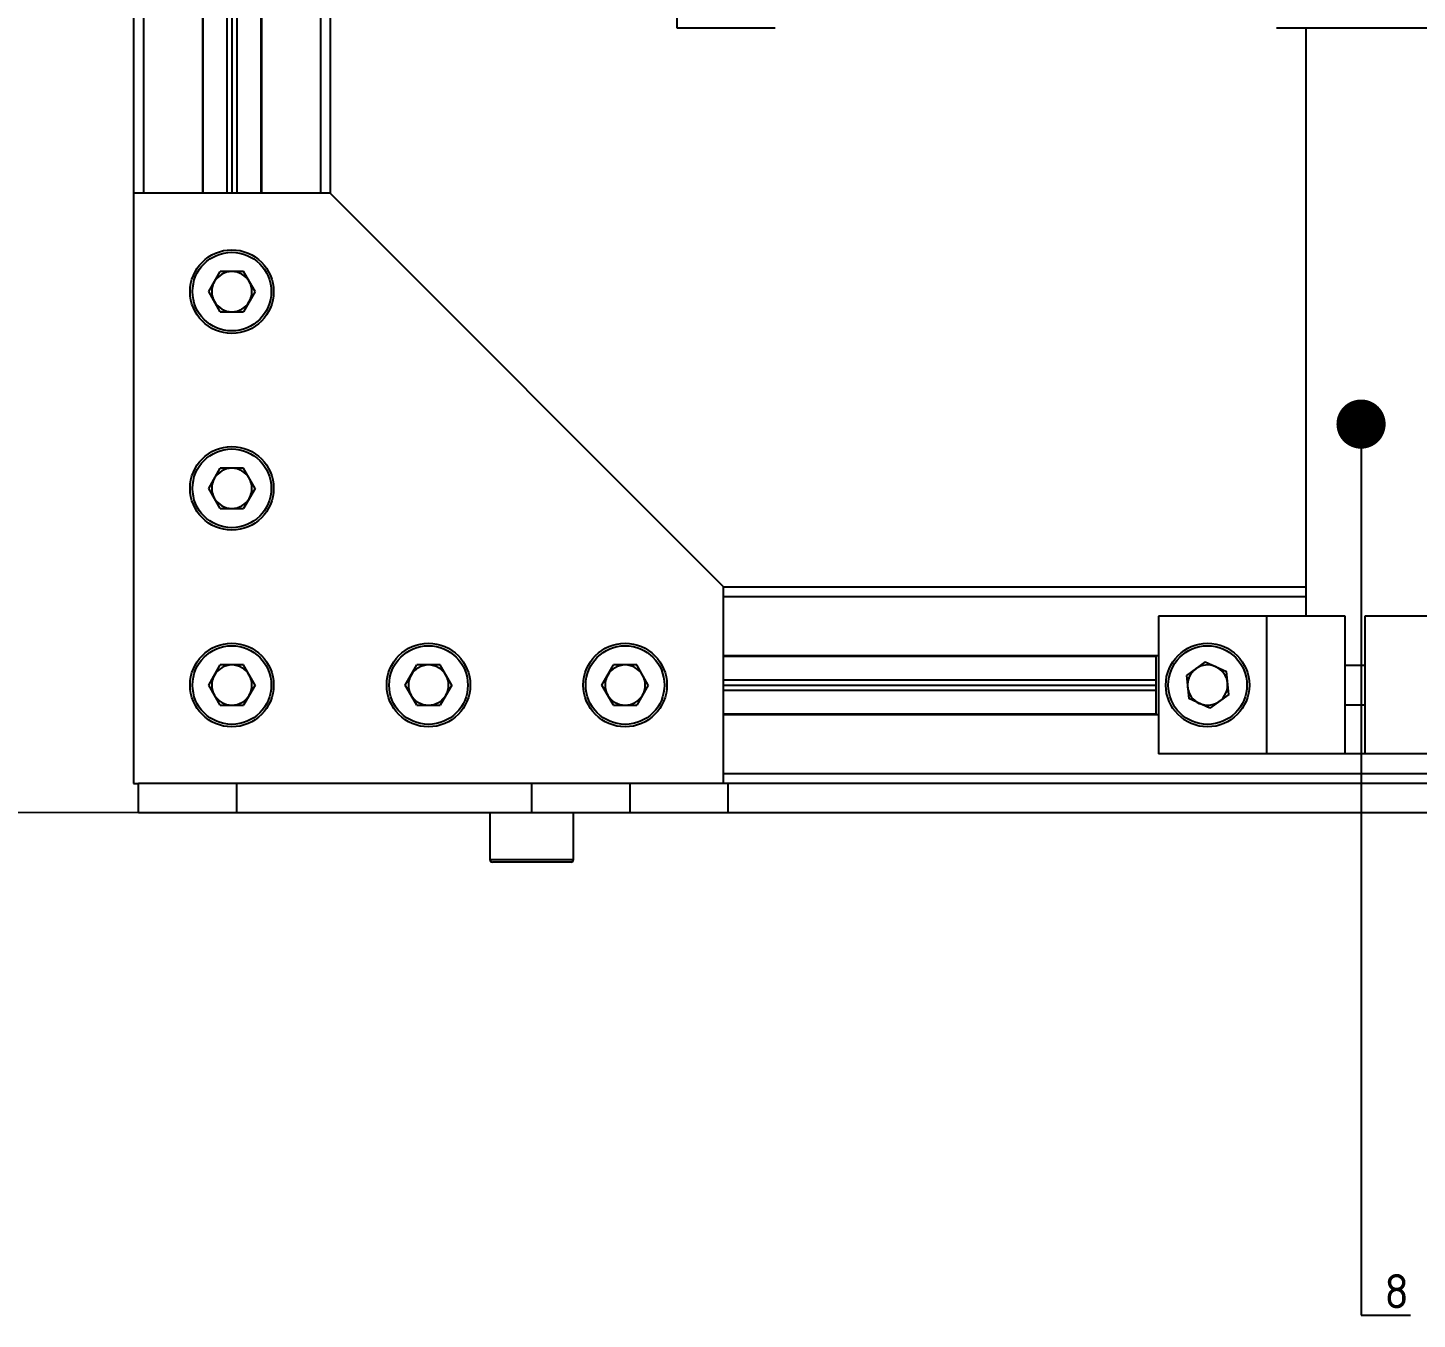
# Model space of a CAD drawing. Header units: millimetres. Extents: x -190 to 12889, y -227 to 3957.
# Drawn here: x 10911.4 to 11052.7, y 369.6 to 500.9 of the extents above; entities that cross this region are included whole.
import ezdxf
from ezdxf import colors
from ezdxf.entities.mleader import LeaderData, LeaderLine
from ezdxf.math import Vec2, Vec3

# ---------------------------------------------------------------- set-up
doc = ezdxf.new("R2010")
doc.units = ezdxf.units.MM
doc.header["$LTSCALE"] = 0.7
doc.header["$PDMODE"] = 35
doc.header["$PDSIZE"] = -4
doc.layers.get('0').update_dxf_attribs({"color": 255})
doc.layers.add('DIM', color=94, linetype='Continuous', lineweight=25)
doc.styles.add('TCVN-7284', font='tcvn+7284-2003r.ttf')
doc.styles.add('TCVN7824', font='tcvn+7284-2003r.ttf', dxfattribs={"height": 3.5})
doc.dimstyles.new('TCVN_ISO-25_RadiusDia', dxfattribs={"dimtxt": 2.5, "dimasz": 2.5, "dimexe": 2, "dimexo": 0, "dimgap": 1, "dimtad": 1, "dimtoh": 1, "dimtxsty": 'TCVN-7284', "dimblk": 'Arrow', "dimcen": 0, "dimclrd": 256, "dimclre": 256, "dimclrt": 256, "dimadec": 0, "dimazin": 0, "dimtfac": 1, "dimtofl": 0, "dimtmove": 1, "dimatfit": 0, "dimldrblk": 'Arrow', "dimfxl": 1, "dimlwd": -1, "dimlwe": -1, "dimarcsym": 0})

# ---------------------------------------------------------------- blocks, each defined once
blk = doc.blocks.new('Arrow')
at = {"layer": 'DIM'}
blk.add_solid([(-1, 0.268), (-1, -0.268), (0, 0)], dxfattribs=at)
blk = doc.blocks.new('*D941')
at = {"layer": 'Defpoints', "color": 0, "ltscale": 0.2, "transparency": 16777216}
for p in [(10924.13, 934.11), (10866.51, 421.27), (10922.63, 421.11)]:
    blk.add_point(p, dxfattribs=at)
at = {"layer": 'DIM', "ltscale": 0.2, "transparency": 16777216}
for p, q in [((10924.13, 934.11), (10860.01, 934.3)), ((10867.98, 924.27), (10866.54, 431.27)), ((10922.63, 421.11), (10858.51, 421.3))]:
    blk.add_line(p, q, dxfattribs=at)
at = {"layer": 'DIM', "ltscale": 0.2, "transparency": 16777216, "xscale": 10.00000000000109, "yscale": 10.00000000000109, "zscale": 10.00000000000109}
for p, rotation in [((10868.01, 934.27), 89.83246895845704), ((10866.51, 421.27), 269.8324689584571)]:
    blk.add_blockref('Arrow', p, dxfattribs=dict(at, rotation=rotation))
at = {"layer": 'DIM', "ltscale": 0.2, "transparency": 16777216, "insert": (10858.26, 677.8), "char_height": 10, "attachment_point": 5, "rotation": 89.8325, "style": 'TCVN-7284'}
blk.add_mtext('513', dxfattribs=at)
blk = doc.blocks.new('_Dot')
at = {"color": 0, "linetype": 'ByBlock', "lineweight": -2}
blk.add_line((-0.5, 0), (-1, 0), dxfattribs=at)
at = {"color": 0, "linetype": 'ByBlock', "const_width": 0.5}
blk.add_lwpolyline([(-0.25, 0, 1), (0.25, 0, 1)], format="xyb", close=True, dxfattribs=at)

msp = doc.modelspace()

# ---------------------------------------------------------------- linework, layer by layer
at = {"color": 8, "linetype": 'Continuous', "lineweight": 25}
for p, q in [((10923.1283, 624.1098), (10923.1283, 484.1098)), ((10941.1283, 624.1098), (10941.1283, 484.1098)), ((10982.1283, 443.1098), (11041.3783, 443.1098)), ((10982.1283, 425.1098), (11112.3783, 425.1098)), ((10958.3783, 416.3598), (10966.8783, 416.3598))]:
    msp.add_line(p, q, dxfattribs=at)
at = {"color": 7, "linetype": 'Continuous', "lineweight": 25}
for p, q in [((10929.1283, 624.1098), (10929.1283, 484.1098)), ((10929.1889, 624.1098), (10929.1889, 484.1098)), ((10931.6086, 624.1098), (10931.6086, 484.1098)), ((10932.1283, 624.1098), (10932.1283, 484.1098)), ((10932.6479, 624.1098), (10932.6479, 484.1098)), ((10935.0676, 624.1098), (10935.0676, 484.1098)), ((10935.1283, 624.1098), (10935.1283, 484.1098)), ((10942.1283, 624.1098), (10942.1283, 484.1098)), ((10977.3783, 621.0025), (10977.3783, 500.9308)), ((10922.1283, 594.1098), (10922.1283, 484.1098)), ((10977.3783, 500.9308), (10987.3783, 500.9308)), ((11038.3783, 500.9308), (11246.3783, 500.9308)), ((11041.3783, 500.9308), (11041.3783, 441.1098)), ((10922.1283, 484.1098), (10922.1283, 424.1098)), ((10942.1283, 484.1098), (10922.1283, 484.1098)), ((10982.1283, 444.1098), (10942.1283, 484.1098)), ((10929.7704, 474.1098), (10930.9493, 476.1518)), ((10933.3072, 476.1518), (10930.9493, 476.1518)), ((10934.4862, 474.1098), (10933.3072, 476.1518)), ((10930.9493, 472.0678), (10929.7704, 474.1098)), ((10934.4862, 474.1098), (10933.3072, 472.0678)), ((10930.9493, 472.0678), (10933.3072, 472.0678)), ((10929.7704, 454.1098), (10930.9493, 456.1518)), ((10933.3072, 456.1518), (10930.9493, 456.1518)), ((10934.4862, 454.1098), (10933.3072, 456.1518)), ((10930.9493, 452.0678), (10929.7704, 454.1098)), ((10934.4862, 454.1098), (10933.3072, 452.0678)), ((10930.9493, 452.0678), (10933.3072, 452.0678)), ((10982.1283, 424.1098), (10982.1283, 444.1098)), ((10982.1283, 444.1098), (11041.3783, 444.1098)), ((11026.3783, 441.1098), (11026.3783, 427.1098)), ((11037.3783, 441.1098), (11026.3783, 441.1098)), ((11037.3783, 441.1098), (11037.3783, 427.1098)), ((11045.3783, 441.1098), (11037.3783, 441.1098)), ((11045.3783, 427.1098), (11045.3783, 441.1098)), ((11047.3783, 441.1098), (11047.3783, 427.1098)), ((11057.3783, 441.1098), (11047.3783, 441.1098)), ((10982.1283, 437.1098), (11026.3783, 437.1098)), ((10982.1283, 437.0492), (11026.1283, 437.0492)), ((11026.1283, 437.1098), (11026.1283, 431.1098)), ((10929.7704, 434.1098), (10930.9493, 436.1518)), ((10933.3072, 436.1518), (10930.9493, 436.1518)), ((10934.4862, 434.1098), (10933.3072, 436.1518)), ((10949.7704, 434.1098), (10950.9493, 436.1518)), ((10953.3072, 436.1518), (10950.9493, 436.1518)), ((10954.4862, 434.1098), (10953.3072, 436.1518)), ((10969.7704, 434.1098), (10970.9493, 436.1518)), ((10973.3072, 436.1518), (10970.9493, 436.1518)), ((10974.4862, 434.1098), (10973.3072, 436.1518)), ((11031.1427, 436.4559), (11029.2287, 435.0788)), ((11031.1427, 436.4559), (11033.2923, 435.4869)), ((11033.5278, 433.1408), (11033.2923, 435.4869)), ((11047.3783, 436.1098), (11045.3783, 436.1098)), ((10930.9493, 432.0678), (10929.7704, 434.1098)), ((10934.4862, 434.1098), (10933.3072, 432.0678)), ((10950.9493, 432.0678), (10949.7704, 434.1098)), ((10954.4862, 434.1098), (10953.3072, 432.0678)), ((10970.9493, 432.0678), (10969.7704, 434.1098)), ((10974.4862, 434.1098), (10973.3072, 432.0678)), ((10982.1283, 434.6294), (11026.1283, 434.6294)), ((10982.1283, 434.1098), (11026.1283, 434.1098)), ((11029.2287, 435.0788), (11029.4643, 432.7327)), ((10982.1283, 433.5902), (11026.1283, 433.5902)), ((11031.6138, 431.7637), (11029.4643, 432.7327)), ((11033.5278, 433.1408), (11031.6138, 431.7637)), ((10930.9493, 432.0678), (10933.3072, 432.0678)), ((10950.9493, 432.0678), (10953.3072, 432.0678)), ((10970.9493, 432.0678), (10973.3072, 432.0678)), ((10982.1283, 431.1705), (11026.1283, 431.1705)), ((10982.1283, 431.1098), (11026.3783, 431.1098)), ((11045.3783, 432.1098), (11047.3783, 432.1098)), ((11037.3783, 427.1098), (11026.3783, 427.1098)), ((11045.3783, 427.1098), (11037.3783, 427.1098)), ((11047.3783, 427.1098), (11045.3783, 427.1098)), ((11057.3783, 427.1098), (11047.3783, 427.1098)), ((10922.1283, 424.1098), (10922.6283, 424.1098)), ((10922.6283, 421.1098), (10922.6283, 424.1098)), ((10932.6283, 424.1098), (10922.6283, 424.1098)), ((10932.6283, 421.1098), (10932.6283, 424.1098)), ((10962.6283, 424.1098), (10932.6283, 424.1098)), ((10962.6283, 421.1098), (10962.6283, 424.1098)), ((10972.6283, 424.1098), (10962.6283, 424.1098)), ((10972.6283, 421.1098), (10972.6283, 424.1098)), ((10982.6283, 424.1098), (10972.6283, 424.1098)), ((10982.6283, 421.1098), (10982.6283, 424.1098)), ((11302.6283, 424.1098), (10982.6283, 424.1098)), ((10932.6283, 421.1098), (10922.6283, 421.1098)), ((10962.6283, 421.1098), (10932.6283, 421.1098)), ((10958.3783, 421.1098), (10958.3783, 416.3598)), ((10972.6283, 421.1098), (10962.6283, 421.1098)), ((10966.8783, 416.3598), (10966.8783, 421.1098)), ((10982.6283, 421.1098), (10972.6283, 421.1098)), ((11302.6283, 421.1098), (10982.6283, 421.1098)), ((10966.6283, 416.1098), (10958.6283, 416.1098))]:
    msp.add_line(p, q, dxfattribs=at)
for centre, radius in [((10932.1283, 474.1098), 4.25), ((10932.1283, 474.1098), 4), ((10932.1283, 454.1098), 4.25), ((10932.1283, 454.1098), 4), ((10932.1283, 434.1098), 4.25), ((10952.1283, 434.1098), 4.25), ((10972.1283, 434.1098), 4.25), ((11031.3783, 434.1098), 4.25), ((10932.1283, 434.1098), 4), ((10952.1283, 434.1098), 4), ((10972.1283, 434.1098), 4), ((11031.3783, 434.1098), 4)]:
    msp.add_circle(centre, radius, dxfattribs=at)
for centre, radius, start, end in [((10932.1283, 474.1098), 2.042, 150, 210), ((10932.1283, 474.1098), 2.042, 90, 150), ((10932.1283, 474.1098), 2.042, 30, 90), ((10932.1283, 474.1098), 2.042, 330, 30), ((10932.1283, 474.1098), 2.042, 210, 270), ((10932.1283, 474.1098), 2.042, 270, 330), ((10932.1283, 454.1098), 2.042, 150, 210), ((10932.1283, 454.1098), 2.042, 90, 150), ((10932.1283, 454.1098), 2.042, 30, 90), ((10932.1283, 454.1098), 2.042, 330, 30), ((10932.1283, 454.1098), 2.042, 210, 270), ((10932.1283, 454.1098), 2.042, 270, 330), ((10932.1283, 434.1098), 2.042, 90, 150), ((10932.1283, 434.1098), 2.042, 30, 90), ((10952.1283, 434.1098), 2.042, 90, 150), ((10952.1283, 434.1098), 2.042, 30, 90), ((10972.1283, 434.1098), 2.042, 90, 150), ((10972.1283, 434.1098), 2.042, 30, 90), ((11031.3783, 434.1098), 2.042, 125.733974, 185.733974), ((11031.3783, 434.1098), 2.042, 65.733974, 125.733974), ((11031.3783, 434.1098), 2.042, 5.733974, 65.733974), ((10932.1283, 434.1098), 2.042, 150, 210), ((10932.1283, 434.1098), 2.042, 330, 30), ((10952.1283, 434.1098), 2.042, 150, 210), ((10952.1283, 434.1098), 2.042, 330, 30), ((10972.1283, 434.1098), 2.042, 150, 210), ((10972.1283, 434.1098), 2.042, 330, 30), ((11031.3783, 434.1098), 2.042, 185.733974, 245.733974), ((11031.3783, 434.1098), 2.042, 305.733974, 5.733974), ((10932.1283, 434.1098), 2.042, 210, 270), ((10932.1283, 434.1098), 2.042, 270, 330), ((10952.1283, 434.1098), 2.042, 210, 270), ((10952.1283, 434.1098), 2.042, 270, 330), ((10972.1283, 434.1098), 2.042, 210, 270), ((10972.1283, 434.1098), 2.042, 270, 330), ((11031.3783, 434.1098), 2.042, 245.733974, 305.733974), ((10958.6283, 416.3598), 0.25, 180, 270), ((10966.6283, 416.3598), 0.25, 270, 0)]:
    msp.add_arc(centre, radius, start, end, dxfattribs=at)

# ---------------------------------------------------------------- dimensions: what is measured, and where the dimension line sits
at = {"layer": 'DIM', "ltscale": 0.2}
dim = msp.add_aligned_dim(p1=(10924.1283, 934.1098), p2=(10922.6283, 421.1098), distance=-56.1164, dimstyle='TCVN_ISO-25_RadiusDia', override={"dimscale": 4}, dxfattribs=at)
dim.commit()
dim.dimension.update_dxf_attribs({"geometry": '*D941', "text_midpoint": (10858.2621, 677.8002)})

# ---------------------------------------------------------------- leaders
ml = msp.add_multileader_mtext('Standard', dxfattribs=at)
ml.set_content('8', color=256, style='TCVN7824')
ml.set_leader_properties(color=256)
ml.set_arrow_properties(name='DOT')
ml.build(insert=Vec2(0, 0))
ml.multileader.update_dxf_attribs({"text_left_attachment_type": 6, "text_right_attachment_type": 6, "dogleg_length": 0.36, "arrow_head_size": 5})
ctx = ml.context
ctx.base_point, ctx.char_height, ctx.arrow_head_size, ctx.plane_origin = Vec3(11047.3495, 370.0338), 3.5, 5, Vec3(11046.9895, 460.6409)
ctx.left_attachment, ctx.right_attachment = 6, 6
notes = []
notes.append((ctx, [(0, (1, 1, 0), (11046.9895, 370.0338), (1, 0), 0.36, [(0, [(11046.9895, 460.6409)], 0, [])])]))
ctx.mtext.insert, ctx.mtext.flow_direction = Vec3(11049.3495, 374.2338), 5
for ctx, leaders in notes:
    for number, flags, end, landing, length, lines in leaders:
        leader = LeaderData()
        leader.index, (leader.has_last_leader_line, leader.has_dogleg_vector, leader.attachment_direction) = number, flags
        leader.last_leader_point, leader.dogleg_vector, leader.dogleg_length = Vec3(end), Vec3(landing), length
        for number, points, colour, breaks in lines:
            line = LeaderLine()
            line.index, line.vertices, line.color, line.breaks = number, Vec3.list(points), colors.encode_raw_color(colour), breaks
            leader.lines.append(line)
        ctx.leaders.append(leader)

doc.saveas('drawing.dxf')
